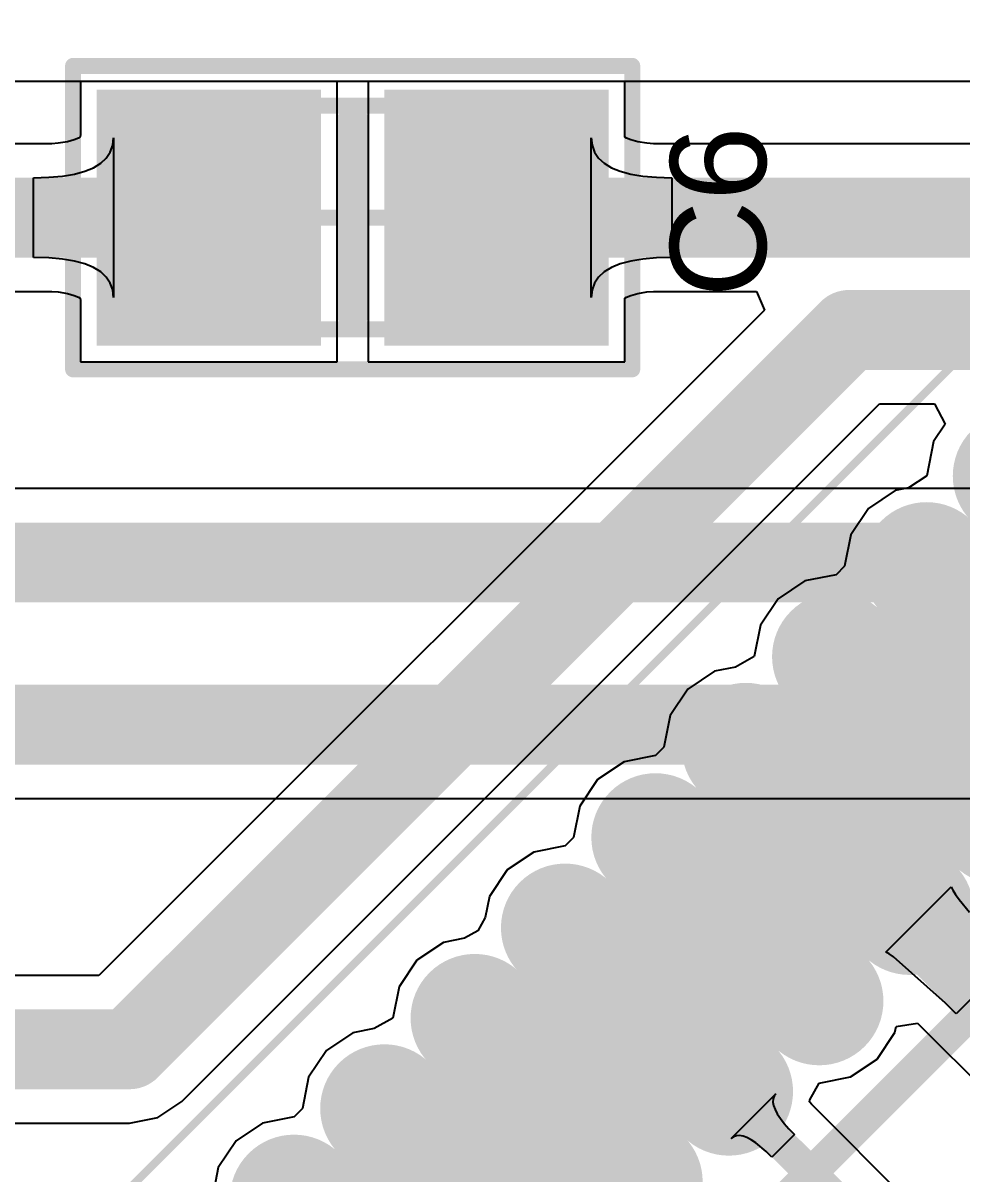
# Model space of a CAD drawing. Header units: millimetres. Extents: x 0 to 168, y 0 to 109.
# Drawn here: x 85.95 to 91.83, y 72.89 to 80.09 of the extents above; entities that cross this region are included whole.
import ezdxf

# ---------------------------------------------------------------- set-up
doc = ezdxf.new("R2010")
doc.units = ezdxf.units.MM
for name, color, linetype in [('BottomLayer', 5, 'Continuous'), ('Mechanical13', 56, 'Continuous'), ('Mechanical15', 56, 'Continuous'), ('TopLayer', 1, 'Continuous'), ('TopOverlay', 2, 'Continuous'), ('TopPaste', 8, 'Continuous'), ('TopSolder', 216, 'Continuous')]:
    doc.layers.add(name, color=color, linetype=linetype)
doc.styles.add('Arial', font='arial.ttf', dxfattribs={"height": 0.2})

# ---------------------------------------------------------------- blocks, each defined once
blk = doc.blocks.new('44ML_M_51')
at = {"layer": 'TopLayer'}
h = blk.add_hatch(color=1, dxfattribs=at)
edge = h.paths.add_edge_path()
edge.add_arc((6.425, 2.4), 0.3, 270, 450)
edge.add_line((6.425, 2.7), (4.975, 2.7))
edge.add_arc((4.975, 2.4), 0.3, 90, 270)
edge.add_line((4.975, 2.1), (6.425, 2.1))
h = blk.add_hatch(color=1, dxfattribs=at)
edge = h.paths.add_edge_path()
edge.add_arc((6.425, 1.6), 0.3, 270, 450)
edge.add_line((6.425, 1.9), (4.975, 1.9))
edge.add_arc((4.975, 1.6), 0.3, 90, 270)
edge.add_line((4.975, 1.3), (6.425, 1.3))
h = blk.add_hatch(color=1, dxfattribs=at)
edge = h.paths.add_edge_path()
edge.add_arc((6.425, 0.8), 0.3, 270, 450)
edge.add_line((6.425, 1.1), (4.975, 1.1))
edge.add_arc((4.975, 0.8), 0.3, 90, 270)
edge.add_line((4.975, 0.5), (6.425, 0.5))
h = blk.add_hatch(color=1, dxfattribs=at)
edge = h.paths.add_edge_path()
edge.add_arc((6.425, 0), 0.3, 270, 450)
edge.add_line((6.425, 0.3), (4.975, 0.3))
edge.add_arc((4.975, 0), 0.3, 90, 270)
edge.add_line((4.975, -0.3), (6.425, -0.3))
h = blk.add_hatch(color=1, dxfattribs=at)
edge = h.paths.add_edge_path()
edge.add_arc((6.425, -0.8), 0.3, 270, 450)
edge.add_line((6.425, -0.5), (4.975, -0.5))
edge.add_arc((4.975, -0.8), 0.3, 90, 270)
edge.add_line((4.975, -1.1), (6.425, -1.1))
h = blk.add_hatch(color=1, dxfattribs=at)
edge = h.paths.add_edge_path()
edge.add_arc((6.425, -1.6), 0.3, 270, 450)
edge.add_line((6.425, -1.3), (4.975, -1.3))
edge.add_arc((4.975, -1.6), 0.3, 90, 270)
edge.add_line((4.975, -1.9), (6.425, -1.9))
h = blk.add_hatch(color=1, dxfattribs=at)
edge = h.paths.add_edge_path()
edge.add_arc((6.425, -2.4), 0.3, 270, 450)
edge.add_line((6.425, -2.1), (4.975, -2.1))
edge.add_arc((4.975, -2.4), 0.3, 90, 270)
edge.add_line((4.975, -2.7), (6.425, -2.7))
h = blk.add_hatch(color=1, dxfattribs=at)
edge = h.paths.add_edge_path()
edge.add_arc((6.425, -3.2), 0.3, 270, 450)
edge.add_line((6.425, -2.9), (4.975, -2.9))
edge.add_arc((4.975, -3.2), 0.3, 90, 270)
edge.add_line((4.975, -3.5), (6.425, -3.5))
at = {"layer": 'TopPaste'}
h = blk.add_hatch(color=8, dxfattribs=at)
edge = h.paths.add_edge_path()
edge.add_arc((6.425, 2.4), 0.3, 270, 450)
edge.add_line((6.425, 2.7), (4.975, 2.7))
edge.add_arc((4.975, 2.4), 0.3, 90, 270)
edge.add_line((4.975, 2.1), (6.425, 2.1))
h = blk.add_hatch(color=8, dxfattribs=at)
edge = h.paths.add_edge_path()
edge.add_arc((6.425, 1.6), 0.3, 270, 450)
edge.add_line((6.425, 1.9), (4.975, 1.9))
edge.add_arc((4.975, 1.6), 0.3, 90, 270)
edge.add_line((4.975, 1.3), (6.425, 1.3))
h = blk.add_hatch(color=8, dxfattribs=at)
edge = h.paths.add_edge_path()
edge.add_arc((6.425, 0.8), 0.3, 270, 450)
edge.add_line((6.425, 1.1), (4.975, 1.1))
edge.add_arc((4.975, 0.8), 0.3, 90, 270)
edge.add_line((4.975, 0.5), (6.425, 0.5))
h = blk.add_hatch(color=8, dxfattribs=at)
edge = h.paths.add_edge_path()
edge.add_arc((6.425, 0), 0.3, 270, 450)
edge.add_line((6.425, 0.3), (4.975, 0.3))
edge.add_arc((4.975, 0), 0.3, 90, 270)
edge.add_line((4.975, -0.3), (6.425, -0.3))
h = blk.add_hatch(color=8, dxfattribs=at)
edge = h.paths.add_edge_path()
edge.add_arc((6.425, -0.8), 0.3, 270, 450)
edge.add_line((6.425, -0.5), (4.975, -0.5))
edge.add_arc((4.975, -0.8), 0.3, 90, 270)
edge.add_line((4.975, -1.1), (6.425, -1.1))
h = blk.add_hatch(color=8, dxfattribs=at)
edge = h.paths.add_edge_path()
edge.add_arc((6.425, -1.6), 0.3, 270, 450)
edge.add_line((6.425, -1.3), (4.975, -1.3))
edge.add_arc((4.975, -1.6), 0.3, 90, 270)
edge.add_line((4.975, -1.9), (6.425, -1.9))
h = blk.add_hatch(color=8, dxfattribs=at)
edge = h.paths.add_edge_path()
edge.add_arc((6.425, -2.4), 0.3, 270, 450)
edge.add_line((6.425, -2.1), (4.975, -2.1))
edge.add_arc((4.975, -2.4), 0.3, 90, 270)
edge.add_line((4.975, -2.7), (6.425, -2.7))
h = blk.add_hatch(color=8, dxfattribs=at)
edge = h.paths.add_edge_path()
edge.add_arc((6.425, -3.2), 0.3, 270, 450)
edge.add_line((6.425, -2.9), (4.975, -2.9))
edge.add_arc((4.975, -3.2), 0.3, 90, 270)
edge.add_line((4.975, -3.5), (6.425, -3.5))
at = {"layer": 'TopSolder'}
h = blk.add_hatch(color=216, dxfattribs=at)
edge = h.paths.add_edge_path()
edge.add_arc((6.425, 2.4), 0.4016, 270, 450)
edge.add_line((6.425, 2.8016), (4.975, 2.8016))
edge.add_arc((4.975, 2.4), 0.4016, 90, 270)
edge.add_line((4.975, 1.9984), (6.425, 1.9984))
h = blk.add_hatch(color=216, dxfattribs=at)
edge = h.paths.add_edge_path()
edge.add_arc((6.425, 1.6), 0.4016, 270, 450)
edge.add_line((6.425, 2.0016), (4.975, 2.0016))
edge.add_arc((4.975, 1.6), 0.4016, 90, 270)
edge.add_line((4.975, 1.1984), (6.425, 1.1984))
h = blk.add_hatch(color=216, dxfattribs=at)
edge = h.paths.add_edge_path()
edge.add_arc((6.425, 0.8), 0.4016, 270, 450)
edge.add_line((6.425, 1.2016), (4.975, 1.2016))
edge.add_arc((4.975, 0.8), 0.4016, 90, 270)
edge.add_line((4.975, 0.3984), (6.425, 0.3984))
h = blk.add_hatch(color=216, dxfattribs=at)
edge = h.paths.add_edge_path()
edge.add_arc((6.425, 0), 0.4016, 270, 450)
edge.add_line((6.425, 0.4016), (4.975, 0.4016))
edge.add_arc((4.975, 0), 0.4016, 90, 270)
edge.add_line((4.975, -0.4016), (6.425, -0.4016))
h = blk.add_hatch(color=216, dxfattribs=at)
edge = h.paths.add_edge_path()
edge.add_arc((6.425, -0.8), 0.4016, 270, 450)
edge.add_line((6.425, -0.3984), (4.975, -0.3984))
edge.add_arc((4.975, -0.8), 0.4016, 90, 270)
edge.add_line((4.975, -1.2016), (6.425, -1.2016))
h = blk.add_hatch(color=216, dxfattribs=at)
edge = h.paths.add_edge_path()
edge.add_arc((6.425, -1.6), 0.4016, 270, 450)
edge.add_line((6.425, -1.1984), (4.975, -1.1984))
edge.add_arc((4.975, -1.6), 0.4016, 90, 270)
edge.add_line((4.975, -2.0016), (6.425, -2.0016))
h = blk.add_hatch(color=216, dxfattribs=at)
edge = h.paths.add_edge_path()
edge.add_arc((6.425, -2.4), 0.4016, 270, 450)
edge.add_line((6.425, -1.9984), (4.975, -1.9984))
edge.add_arc((4.975, -2.4), 0.4016, 90, 270)
edge.add_line((4.975, -2.8016), (6.425, -2.8016))
h = blk.add_hatch(color=216, dxfattribs=at)
edge = h.paths.add_edge_path()
edge.add_arc((6.425, -3.2), 0.4016, 270, 450)
edge.add_line((6.425, -2.7984), (4.975, -2.7984))
edge.add_arc((4.975, -3.2), 0.4016, 90, 270)
edge.add_line((4.975, -3.6016), (6.425, -3.6016))
h = blk.add_hatch(color=216, dxfattribs=at)
edge = h.paths.add_edge_path()
edge.add_arc((6.425, -4), 0.4016, 270, 450)
edge.add_line((6.425, -3.5984), (4.975, -3.5984))
edge.add_arc((4.975, -4), 0.4016, 90, 270)
edge.add_line((4.975, -4.4016), (6.425, -4.4016))
at = {"layer": 'Mechanical13', "const_width": 0.1}
blk.add_lwpolyline([(5, 5), (5, -5)], dxfattribs=at)
at = {"layer": 'Mechanical15', "const_width": 0.05}
blk.add_lwpolyline([(7.2, 7.2), (7.2, -7.2)], dxfattribs=at)
at = {"layer": 'TopOverlay', "const_width": 0.2}
blk.add_lwpolyline([(4.25, 4.25), (4.25, -4.25)], dxfattribs=at)
blk = doc.blocks.new('6_0805_N_80')
at = {"layer": 'TopLayer'}
for points in [[(-1.5, -0.7), (-1.5, 0.7), (-0.3, 0.7), (-0.3, -0.7)], [(0.3, -0.7), (0.3, 0.7), (1.5, 0.7), (1.5, -0.7)]]:
    blk.add_hatch(color=1, dxfattribs=at).paths.add_polyline_path(points)
at = {"layer": 'TopPaste'}
for points in [[(-1.5, -0.7), (-1.5, 0.7), (-0.3, 0.7), (-0.3, -0.7)], [(0.3, -0.7), (0.3, 0.7), (1.5, 0.7), (1.5, -0.7)]]:
    blk.add_hatch(color=8, dxfattribs=at).paths.add_polyline_path(points)
at = {"layer": 'TopSolder'}
for points in [[(-1.6016, -0.8016), (-1.6016, 0.8016), (-0.1984, 0.8016), (-0.1984, -0.8016)], [(0.1984, -0.8016), (0.1984, 0.8016), (1.6016, 0.8016), (1.6016, -0.8016)]]:
    blk.add_hatch(color=216, dxfattribs=at).paths.add_polyline_path(points)
at = {"layer": 'Mechanical13', "const_width": 0.1}
for points in [[(1.075, 0.7), (-1.075, 0.7)], [(-1.075, 0.7), (-1.075, -0.7)], [(1.075, 0.7), (1.075, -0.7)], [(1.075, -0.7), (-1.075, -0.7)]]:
    blk.add_lwpolyline(points, dxfattribs=at)
at = {"layer": 'Mechanical13', "const_width": 0.05}
for points in [[(-1.1, 0.7, 1), (-1.05, 0.7, 1)], [(-1.1, 0.7, 1), (-1.05, 0.7, 1)], [(1.05, 0.7, 1), (1.1, 0.7, 1)], [(1.05, 0.7, 1), (1.1, 0.7, 1)], [(-1.1, -0.7, 1), (-1.05, -0.7, 1)], [(-1.1, -0.7, 1), (-1.05, -0.7, 1)], [(1.05, -0.7, 1), (1.1, -0.7, 1)], [(1.05, -0.7, 1), (1.1, -0.7, 1)]]:
    blk.add_lwpolyline(points, format="xyb", close=True, dxfattribs=at)
at = {"layer": 'Mechanical15', "const_width": 0.1}
for points in [[(1.75, 0.95), (-1.75, 0.95)], [(-1.75, 0.95), (-1.75, -0.95)], [(1.75, 0.95), (1.75, -0.95)], [(0, 0.5), (0, -0.5)], [(0.5, 0), (-0.5, 0)], [(1.75, -0.95), (-1.75, -0.95)]]:
    blk.add_lwpolyline(points, dxfattribs=at)
at = {"layer": 'Mechanical15', "const_width": 0.05}
for points in [[(-1.775, 0.95, 1), (-1.725, 0.95, 1)], [(-1.775, 0.95, 1), (-1.725, 0.95, 1)], [(1.725, 0.95, 1), (1.775, 0.95, 1)], [(1.725, 0.95, 1), (1.775, 0.95, 1)], [(-0.025, 0.5, 1), (0.025, 0.5, 1)], [(-0.525, 0, 1), (-0.475, 0, 1)], [(0.475, 0, 1), (0.525, 0, 1)], [(-0.025, -0.5, 1), (0.025, -0.5, 1)], [(-1.775, -0.95, 1), (-1.725, -0.95, 1)], [(-1.775, -0.95, 1), (-1.725, -0.95, 1)], [(1.725, -0.95, 1), (1.775, -0.95, 1)], [(1.725, -0.95, 1), (1.775, -0.95, 1)]]:
    blk.add_lwpolyline(points, format="xyb", close=True, dxfattribs=at)
at = {"layer": 'TopOverlay', "const_width": 0.2}
blk.add_lwpolyline([(0, 0.6), (0, -0.6)], dxfattribs=at)
at = {"layer": 'TopOverlay', "const_width": 0.1}
for points in [[(-0.05, 0.6, 1), (0.05, 0.6, 1)], [(-0.05, -0.6, 1), (0.05, -0.6, 1)]]:
    blk.add_lwpolyline(points, format="xyb", close=True, dxfattribs=at)

msp = doc.modelspace()

# ---------------------------------------------------------------- linework, layer by layer
at = {"layer": 'BottomLayer'}
for p, q in [((34.807, 79.7211), (102.8068, 79.7211)), ((95.5666, 77.1701), (81.2174, 77.1701)), ((78.867, 75.2299), (96.647, 75.2299))]:
    msp.add_line(p, q, dxfattribs=at)
at = {"layer": 'BottomLayer', "const_width": 0.5}
for points in [[(81.026, 76.708), (95.758, 76.708)], [(78.867, 75.692), (96.647, 75.692)]]:
    msp.add_lwpolyline(points, dxfattribs=at)
at = {"layer": 'TopLayer'}
for p, q in [((34.807, 79.7211), (86.3078, 79.7211)), ((86.3078, 79.7211), (86.3078, 79.3867)), ((87.9142, 77.9638), (87.9142, 79.7211)), ((87.9142, 79.7211), (88.1078, 79.7211)), ((88.1078, 79.7211), (88.1078, 77.9638)), ((89.7142, 79.3712), (89.7142, 79.7211)), ((89.7142, 79.7211), (161.3432, 79.7211)), ((86.225, 79.3422), (86.1679, 79.3327)), ((86.2676, 79.3537), (86.225, 79.3422)), ((86.2952, 79.365), (86.2676, 79.3537)), ((86.3062, 79.3717), (86.2952, 79.365)), ((86.3078, 79.3867), (86.3062, 79.3717)), ((86.509, 79.3195), (86.514, 79.367)), ((86.514, 79.367), (86.514, 78.367)), ((89.5049, 78.367), (89.5049, 79.367)), ((89.5049, 79.367), (89.5099, 79.3195)), ((89.7241, 79.3652), (89.7142, 79.3712)), ((89.7521, 79.3538), (89.7241, 79.3652)), ((89.7952, 79.3422), (89.7521, 79.3538)), ((89.8529, 79.3327), (89.7952, 79.3422)), ((86.1271, 79.3291), (85.471, 79.3291)), ((86.1679, 79.3327), (86.1271, 79.3291)), ((86.469, 79.2395), (86.494, 79.277)), ((86.494, 79.277), (86.509, 79.3195)), ((89.5099, 79.3195), (89.525, 79.277)), ((89.525, 79.277), (89.5502, 79.2395)), ((89.8941, 79.3291), (89.8529, 79.3327)), ((105.41, 79.3291), (89.8941, 79.3291)), ((86.389, 79.1795), (86.434, 79.207)), ((86.434, 79.207), (86.469, 79.2395)), ((89.5502, 79.2395), (89.5854, 79.207)), ((89.5854, 79.207), (89.6307, 79.1795)), ((86.1091, 79.1195), (86.194, 79.127)), ((86.194, 79.127), (86.269, 79.1395)), ((86.269, 79.1395), (86.334, 79.157)), ((86.334, 79.157), (86.389, 79.1795)), ((89.6307, 79.1795), (89.686, 79.157)), ((89.686, 79.157), (89.7514, 79.1395)), ((89.7514, 79.1395), (89.8269, 79.127)), ((89.8269, 79.127), (89.9124, 79.1195)), ((86.014, 79.117), (86.1091, 79.1195)), ((86.014, 78.617), (86.014, 79.117)), ((89.9124, 79.1195), (90.0079, 79.117)), ((90.0079, 79.117), (90.0079, 78.617)), ((86.109, 78.6145), (86.014, 78.617)), ((86.194, 78.607), (86.109, 78.6145)), ((86.269, 78.5945), (86.194, 78.607)), ((86.334, 78.577), (86.269, 78.5945)), ((86.389, 78.5545), (86.334, 78.577)), ((86.434, 78.527), (86.389, 78.5545)), ((89.6307, 78.5545), (89.5854, 78.527)), ((89.686, 78.577), (89.6307, 78.5545)), ((89.7514, 78.5945), (89.686, 78.577)), ((89.8269, 78.607), (89.7514, 78.5945)), ((89.9124, 78.6145), (89.8269, 78.607)), ((90.0079, 78.617), (89.9124, 78.6145)), ((86.469, 78.4945), (86.434, 78.527)), ((86.494, 78.457), (86.469, 78.4945)), ((89.5502, 78.4945), (89.525, 78.457)), ((89.5854, 78.527), (89.5502, 78.4945)), ((85.6624, 78.4049), (86.1271, 78.4049)), ((86.1271, 78.4049), (86.1679, 78.4013)), ((86.509, 78.4145), (86.494, 78.457)), ((86.514, 78.367), (86.509, 78.4145)), ((89.5099, 78.4145), (89.5049, 78.367)), ((89.525, 78.457), (89.5099, 78.4145)), ((89.8529, 78.4013), (89.8941, 78.4049)), ((89.8941, 78.4049), (90.5395, 78.4049)), ((90.5395, 78.4049), (90.5881, 78.2876)), ((86.1679, 78.4013), (86.225, 78.3918)), ((86.225, 78.3918), (86.2676, 78.3803)), ((86.2676, 78.3803), (86.2952, 78.369)), ((86.2952, 78.369), (86.3062, 78.3623)), ((86.3062, 78.3623), (86.3078, 78.3473)), ((86.3078, 78.3473), (86.3078, 77.9638)), ((89.7142, 78.3628), (89.7241, 78.3688)), ((89.7142, 77.9638), (89.7142, 78.3628)), ((89.7241, 78.3688), (89.7521, 78.3802)), ((89.7521, 78.3802), (89.7952, 78.3917)), ((89.7952, 78.3917), (89.8529, 78.4013)), ((90.5881, 78.2876), (86.4226, 74.1221)), ((86.3078, 77.9638), (87.9142, 77.9638)), ((88.1078, 77.9638), (89.7142, 77.9638)), ((86.9407, 73.3333), (91.3092, 77.7017)), ((91.3092, 77.7017), (91.6523, 77.7017)), ((91.6523, 77.7017), (91.7202, 77.5747)), ((91.7202, 77.5747), (91.6474, 77.4657)), ((91.6474, 77.4657), (91.6044, 77.2496)), ((91.6044, 77.2496), (91.4899, 77.1743)), ((91.4072, 77.1579), (91.2408, 77.0467)), ((91.4899, 77.1743), (91.4072, 77.1579)), ((91.2408, 77.0467), (91.1296, 76.8802)), ((91.1296, 76.8802), (91.0905, 76.6839)), ((91.0905, 76.6839), (91.0379, 76.6313)), ((91.0379, 76.6313), (90.8416, 76.5922)), ((90.8416, 76.5922), (90.6751, 76.481)), ((90.6751, 76.481), (90.5639, 76.3145)), ((90.5639, 76.3145), (90.5248, 76.1182)), ((90.5248, 76.1182), (90.4083, 76.0529)), ((90.4083, 76.0529), (90.2759, 76.0265)), ((90.2759, 76.0265), (90.1094, 75.9153)), ((90.1094, 75.9153), (89.9982, 75.7489)), ((89.9982, 75.7489), (89.9592, 75.5525)), ((89.9592, 75.5525), (89.9065, 75.4999)), ((89.7102, 75.4608), (89.5437, 75.3496)), ((89.9065, 75.4999), (89.7102, 75.4608)), ((89.5437, 75.3496), (89.4325, 75.1832)), ((89.4325, 75.1832), (89.3935, 74.9868)), ((89.3935, 74.9868), (89.3408, 74.9342)), ((89.1445, 74.8951), (88.9781, 74.7839)), ((89.3408, 74.9342), (89.1445, 74.8951)), ((88.9781, 74.7839), (88.8668, 74.6175)), ((91.3478, 74.2678), (91.7569, 74.677)), ((91.7569, 74.677), (91.7678, 74.6555)), ((88.8668, 74.6175), (88.8405, 74.485)), ((91.7678, 74.6555), (91.7849, 74.629)), ((91.7849, 74.629), (91.8081, 74.5974)), ((91.8081, 74.5974), (91.8729, 74.5193)), ((88.8405, 74.485), (88.7941, 74.4022)), ((88.7941, 74.4022), (88.7113, 74.3558)), ((88.5788, 74.3295), (88.4124, 74.2182)), ((88.7113, 74.3558), (88.5788, 74.3295)), ((91.3693, 74.2569), (91.3478, 74.2678)), ((91.3958, 74.2398), (91.3693, 74.2569)), ((91.7221, 73.9485), (91.3958, 74.2398)), ((92.1424, 74.2359), (91.7888, 73.8823)), ((88.4124, 74.2182), (88.3011, 74.0518)), ((86.4226, 74.1221), (75.1154, 74.1221)), ((88.3011, 74.0518), (88.2621, 73.8555)), ((91.7888, 73.8823), (91.7221, 73.9485)), ((88.2621, 73.8555), (88.1456, 73.7901)), ((91.4058, 73.7652), (91.4134, 73.8031)), ((91.4134, 73.8031), (91.5471, 73.8242)), ((91.5471, 73.8242), (92.2423, 73.129)), ((88.0131, 73.7638), (87.8467, 73.6526)), ((88.1456, 73.7901), (88.0131, 73.7638)), ((91.2946, 73.5987), (91.4058, 73.7652)), ((87.8467, 73.6526), (87.7355, 73.4861)), ((91.1282, 73.4875), (91.2946, 73.5987)), ((87.7355, 73.4861), (87.6964, 73.2898)), ((90.8722, 73.344), (90.9318, 73.4485)), ((90.9318, 73.4485), (91.1282, 73.4875)), ((90.3805, 73.1013), (90.6607, 73.3815)), ((90.6494, 73.3665), (90.6431, 73.3491)), ((90.6607, 73.3815), (90.6494, 73.3665)), ((86.7908, 73.2331), (86.9407, 73.3333)), ((90.6431, 73.3491), (90.6419, 73.3295)), ((90.6419, 73.3295), (90.6459, 73.3075)), ((90.6459, 73.3075), (90.6549, 73.2832)), ((90.8701, 73.3313), (90.8722, 73.344)), ((90.8723, 73.3285), (90.8701, 73.3313)), ((90.8831, 73.3161), (90.8723, 73.3285)), ((92.3629, 71.8364), (90.8831, 73.3161)), ((86.614, 73.1979), (86.7908, 73.2331)), ((87.6438, 73.2371), (87.4474, 73.1981)), ((87.6964, 73.2898), (87.6438, 73.2371)), ((90.6549, 73.2832), (90.669, 73.2566)), ((90.669, 73.2566), (90.6882, 73.2277)), ((90.6882, 73.2277), (90.7125, 73.1965)), ((77.4191, 73.1979), (86.614, 73.1979)), ((86.614, 73.1979), (86.614, 73.1979)), ((87.4474, 73.1981), (87.281, 73.0869)), ((90.7125, 73.1965), (90.7418, 73.163)), ((90.7418, 73.163), (90.7763, 73.1271)), ((87.281, 73.0869), (87.1698, 72.9204)), ((90.3955, 73.1126), (90.3805, 73.1013)), ((90.4129, 73.1189), (90.3955, 73.1126)), ((90.4325, 73.12), (90.4129, 73.1189)), ((90.4545, 73.1161), (90.4325, 73.12)), ((90.4788, 73.1071), (90.4545, 73.1161)), ((90.5054, 73.093), (90.4788, 73.1071)), ((90.5343, 73.0738), (90.5054, 73.093)), ((90.7763, 73.1271), (90.6348, 72.9857)), ((90.599, 73.0202), (90.5343, 73.0738)), ((90.6348, 72.9857), (90.599, 73.0202)), ((87.1698, 72.9204), (87.1434, 72.788))]:
    msp.add_line(p, q, dxfattribs=at)
for points, const_width in [([(85.471, 78.867), (87.111, 78.867)], 0.5), ([(88.911, 78.867), (105.41, 78.867)], 0.5), ([(86.614, 73.66), (91.1178, 78.1638)], 0.5), ([(91.1178, 78.1638), (93.6592, 78.1638)], 0.5), ([(90.9849, 75.0399), (92.71, 73.3148)], 0.5), ([(89.8535, 73.9085), (92.456, 71.306)], 0.2), ([(74.924, 73.66), (86.614, 73.66)], 0.5), ([(89.2878, 73.3075), (89.2878, 73.3428)], 0.2), ([(89.2878, 73.3075), (92.329, 70.2663)], 0.2)]:
    msp.add_lwpolyline(points, dxfattribs=dict(at, const_width=const_width))
for points, const_width in [([(86.986, 78.867, 1), (87.236, 78.867, 1)], 0.25), ([(88.786, 78.867, 1), (89.036, 78.867, 1)], 0.25), ([(90.9928, 78.1638, 1), (91.2428, 78.1638, 1)], 0.25), ([(90.9928, 78.1638, 1), (91.2428, 78.1638, 1)], 0.25), ([(90.8599, 75.0399, 1), (91.1099, 75.0399, 1)], 0.25), ([(89.8035, 73.9085, 1), (89.9035, 73.9085, 1)], 0.1), ([(86.489, 73.66, 1), (86.739, 73.66, 1)], 0.25), ([(86.489, 73.66, 1), (86.739, 73.66, 1)], 0.25), ([(89.2378, 73.3428, 1), (89.3378, 73.3428, 1)], 0.1), ([(89.2378, 73.3075, 1), (89.3378, 73.3075, 1)], 0.1), ([(89.2378, 73.3075, 1), (89.3378, 73.3075, 1)], 0.1)]:
    msp.add_lwpolyline(points, format="xyb", close=True, dxfattribs=dict(at, const_width=const_width))

# ---------------------------------------------------------------- block references
for name, p, rotation in [('44ML_M_51', (93.884, 69.878), 135), ('6_0805_N_80', (88.011, 78.867), 180)]:
    msp.add_blockref(name, p, dxfattribs=dict(rotation=rotation))

# ---------------------------------------------------------------- texts
at = {"layer": 'TopOverlay', "style": 'Arial'}
msp.add_text('C6', height=0.6, rotation=90, dxfattribs=at).set_placement((90.5984, 78.367))

doc.saveas('drawing.dxf')
